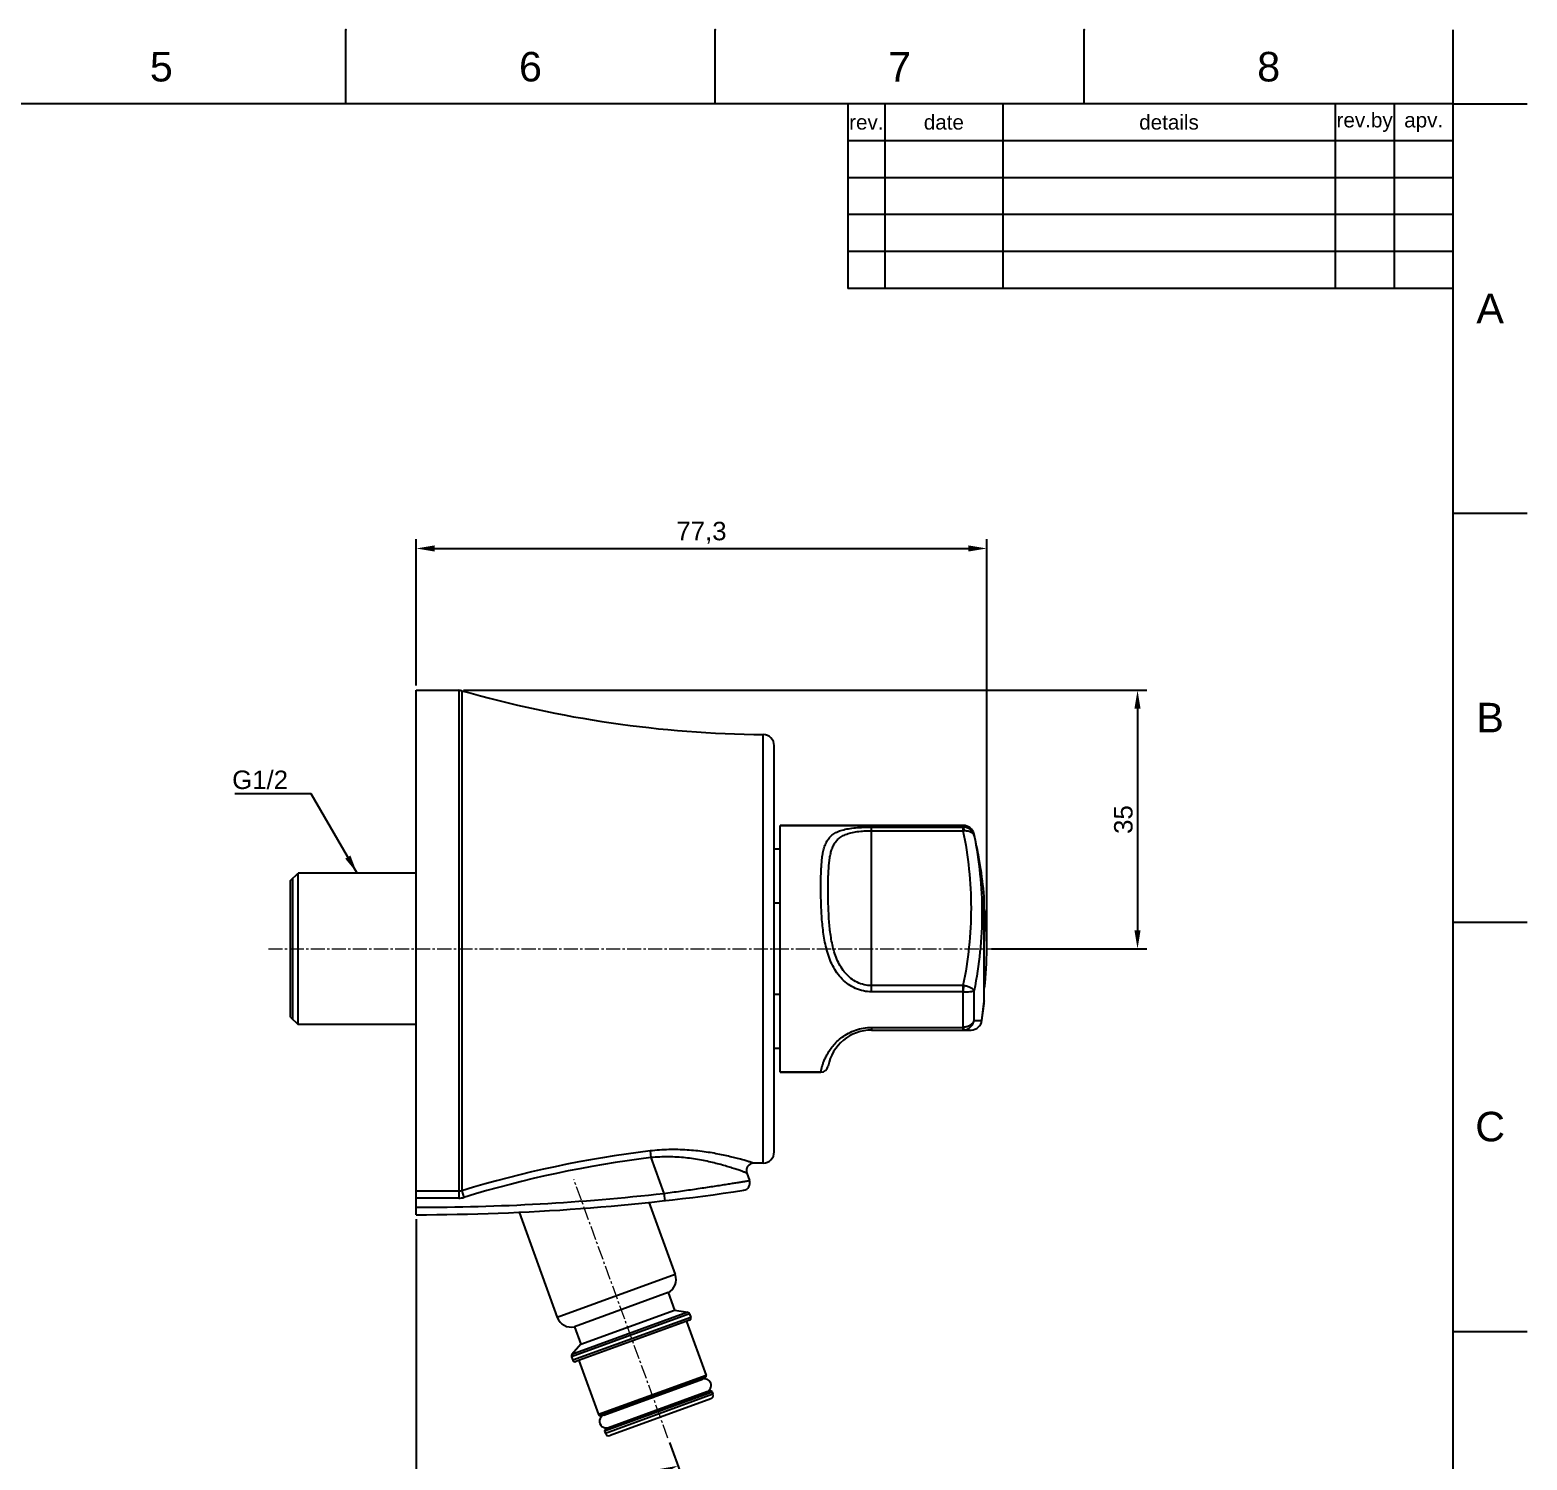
# Model space of a CAD drawing. Header units: millimetres. Extents: x 4599 to 5019, y 722 to 1019.
# Drawn here: x 4816.5 to 5019.3, y 825.2 to 1018.8 of the extents above; entities that cross this region are included whole.
import ezdxf

# ---------------------------------------------------------------- set-up
doc = ezdxf.new("R2010")
doc.units = ezdxf.units.MM
doc.header["$LTSCALE"] = 0.1
doc.linetypes.add('CENTER2', pattern=[28.575, 19.05, -3.175, 3.175, -3.175])
for name, color, linetype in [('02___PRT_ALL_AXES', 7, 'Continuous'), ('DIM', 3, 'Continuous'), ('FORM', 7, 'Continuous'), ('MEMBER', 7, 'Continuous'), ('TEXT', 2, 'Continuous')]:
    doc.layers.add(name, color=color, linetype=linetype)
doc.layers.add('Cneter', color=1, linetype='CENTER2', lineweight=13)
doc.styles.get("Standard").update_dxf_attribs({"font": 'ARIAL.TTF'})
doc.dimstyles.new('ISO-25', dxfattribs={"dimtxt": 2.5, "dimasz": 2.5, "dimexe": 1.25, "dimexo": 0.625, "dimtad": 1, "dimtxsty": 'Standard', "dimcen": 2.5, "dimadec": 0, "dimazin": 0, "dimtfac": 1, "dimtmove": 0, "dimatfit": 3, "dimfxl": 1, "dimarcsym": 0})

# ---------------------------------------------------------------- blocks, each defined once
blk = doc.blocks.new('*D19')
at = {"layer": 'Defpoints', "color": 0}
for p in [(4946.11, 948.64), (4868.81, 929.44), (4946.11, 894.44)]:
    blk.add_point(p, dxfattribs=at)
at = {"layer": 'DIM', "color": 0, "lineweight": -2}
for p, q in [((4868.81, 930.07), (4868.81, 949.89)), ((4946.11, 895.07), (4946.11, 949.89)), ((4871.31, 948.64), (4943.61, 948.64))]:
    blk.add_line(p, q, dxfattribs=at)
at = {"layer": 'DIM', "color": 0}
for points in [[(4871.31, 949.06), (4871.31, 948.23), (4868.81, 948.64)], [(4943.61, 949.06), (4943.61, 948.23), (4946.11, 948.64)]]:
    blk.add_solid(points, dxfattribs=at)
at = {"layer": 'DIM', "color": 0, "insert": (4907.46, 950.77), "char_height": 2.5, "attachment_point": 5}
blk.add_mtext('77,3', dxfattribs=at)
blk = doc.blocks.new('*D21')
at = {"layer": 'Defpoints', "color": 0}
for p in [(4868.81, 929.44), (4890.18, 863.22), (4868.81, 858.44), (4902.92, 828.19), (4880.85, 818.9)]:
    blk.add_point(p, dxfattribs=at)
at = {"layer": 'DIM', "color": 0, "lineweight": -2}
for p, q in [((4868.81, 857.82), (4868.81, 816.95)), ((4903.14, 827.61), (4904.71, 823.28))]:
    blk.add_line(p, q, dxfattribs=at)
blk.add_arc((4868.81, 921.92), 103.72, 271.381, 288.619, dxfattribs=at)
at = {"layer": 'DIM', "color": 0}
for points in [[(4901.79, 824.02), (4902.06, 823.23), (4904.29, 824.45)], [(4871.32, 817.81), (4871.31, 818.64), (4868.81, 818.2)]]:
    blk.add_solid(points, dxfattribs=at)
at = {"layer": 'DIM', "color": 0, "insert": (4886.49, 821.65), "char_height": 2.5, "attachment_point": 5, "rotation": 10}
blk.add_mtext('20°', dxfattribs=at)
blk = doc.blocks.new('*D25')
at = {"layer": 'Defpoints', "color": 0}
for p in [(4874.6, 929.44), (4946.11, 894.44), (4966.53, 894.44)]:
    blk.add_point(p, dxfattribs=at)
at = {"layer": 'DIM', "color": 0, "lineweight": -2}
for p, q in [((4875.23, 929.44), (4967.78, 929.44)), ((4966.53, 926.94), (4966.53, 896.94)), ((4946.74, 894.44), (4967.78, 894.44))]:
    blk.add_line(p, q, dxfattribs=at)
at = {"layer": 'DIM', "color": 0}
for points in [[(4966.11, 926.94), (4966.94, 926.94), (4966.53, 929.44)], [(4966.11, 896.94), (4966.94, 896.94), (4966.53, 894.44)]]:
    blk.add_solid(points, dxfattribs=at)
at = {"layer": 'DIM', "color": 0, "insert": (4964.62, 911.94), "char_height": 2.5, "attachment_point": 5, "rotation": 90}
blk.add_mtext('35', dxfattribs=at)

msp = doc.modelspace()

# ---------------------------------------------------------------- linework, layer by layer
for p, q in [((4859.294, 1008.845), (4859.294, 1018.845)), ((4909.294, 1008.845), (4909.294, 1018.845)), ((4959.294, 1008.845), (4959.294, 1018.845)), ((5009.294, 1008.845), (5009.294, 1018.845)), ((5009.294, 1008.845), (4609.294, 1008.845)), ((5009.294, 731.845), (5009.294, 1008.845)), ((5009.294, 1008.845), (5019.294, 1008.845)), ((5009.294, 953.445), (5019.294, 953.445)), ((5009.294, 898.045), (5019.294, 898.045)), ((5009.294, 842.645), (5019.294, 842.645))]:
    msp.add_line(p, q)
at = {"color": 7, "linetype": 'Continuous'}
for p, q in [((4868.812, 858.443), (4868.812, 929.443)), ((4868.812, 929.443), (4874.6, 929.443)), ((4874.6, 929.443), (4875.014, 929.385)), ((4917.312, 866.936), (4917.312, 921.95)), ((4942.925, 911.143), (4918.112, 911.143)), ((4851.812, 903.693), (4852.812, 904.693)), ((4852.812, 884.193), (4852.812, 904.693)), ((4868.812, 904.693), (4852.812, 904.693)), ((4851.812, 885.193), (4851.812, 903.693)), ((4852.062, 903.943), (4852.062, 884.943)), ((4918.112, 900.628), (4917.312, 900.628)), ((4945.775, 901.493), (4945.774, 901.523)), ((4945.775, 887.393), (4945.775, 901.493)), ((4918.112, 888.258), (4917.312, 888.258)), ((4945.775, 887.393), (4945.774, 887.363)), ((4851.812, 885.193), (4852.812, 884.193)), ((4868.812, 884.193), (4852.812, 884.193)), ((4930.512, 883.443), (4943.971, 883.443)), ((4923.633, 877.743), (4918.112, 877.743)), ((4902.94, 847.888), (4890.254, 843.27)), ((4905.841, 844.155), (4890.43, 838.546)), ((4907.966, 836.415), (4893.777, 831.251)), ((4908.65, 834.536), (4894.461, 829.371)), ((4908.711, 833.493), (4895.085, 828.534))]:
    msp.add_line(p, q, dxfattribs=at)
at = {"color": 9, "linetype": 'Continuous'}
for p, q in [((4874.6, 929.443), (4874.6, 860.683)), ((4875.014, 929.385), (4875.014, 861.687)), ((4915.826, 865.436), (4915.826, 923.45)), ((4930.512, 888.612), (4930.512, 910.911)), ((4930.512, 910.911), (4942.882, 910.911)), ((4942.882, 910.911), (4942.882, 910.425)), ((4942.925, 910.911), (4942.925, 911.143)), ((4930.512, 910.425), (4942.882, 910.425)), ((4944.388, 909.798), (4944.388, 909.976)), ((4945.774, 887.363), (4945.774, 901.523)), ((4942.882, 889.461), (4930.512, 889.461)), ((4942.882, 888.612), (4930.512, 888.612)), ((4942.882, 889.461), (4942.882, 888.612)), ((4942.925, 883.808), (4942.925, 888.61)), ((4944.388, 884.735), (4944.388, 888.797)), ((4944.388, 884.735), (4945.456, 884.735)), ((4930.512, 883.806), (4942.882, 883.806)), ((4930.512, 883.806), (4930.512, 883.443)), ((4942.882, 883.806), (4942.882, 883.443)), ((4900.495, 867.074), (4900.604, 866.165)), ((4900.604, 866.165), (4902.363, 861.332)), ((4874.6, 861.621), (4868.812, 861.621)), ((4874.6, 860.683), (4868.812, 860.683)), ((4875.014, 861.687), (4875.289, 860.786)), ((4902.363, 861.332), (4902.475, 860.338)), ((4903.905, 850.351), (4887.931, 844.537)), ((4905.841, 845.034), (4889.866, 839.219)), ((4905.61, 845.227), (4889.919, 839.516)), ((4906.021, 844.54), (4890.046, 838.725)), ((4908.086, 836.672), (4893.521, 831.37)), ((4908.907, 834.416), (4894.342, 829.115)), ((4909.01, 834.134), (4894.444, 828.833))]:
    msp.add_line(p, q, dxfattribs=at)
at = {"color": 7, "linetype": 'Continuous'}
for centre, radius, start, end in [((4874.6, 927.943), 1.5, 74.00703, 90), ((4917.312, 1076.964), 153.521, 254.00703, 269.44559), ((4915.812, 921.95), 1.5, 0, 89.44559), ((4942.925, 909.643), 1.5, 12.82053, 90), ((4876.133, 894.443), 70, 352.02817, 354.19473), ((4943.971, 884.943), 1.5, 270, 352.02817), ((4930.512, 877.443), 6, 90, 169.29722), ((4923.633, 878.743), 1, 270.00002, 349.29722), ((4915.812, 866.936), 1.5, 270.55441, 0), ((4914.542, 864.418), 1, 91.03842, 200.00159), ((4917.312, 711.922), 153.521, 90.55441, 91.04045), ((4913.028, 862.731), 1, 278.50412, 20), ((4868.812, 1158.443), 300, 270, 278.50412), ((4902.026, 849.667), 2, 297.18076, 20), ((4889.81, 845.221), 2, 200, 282.81924), ((4905.559, 844.931), 0.3, 20, 80.25512), ((4905.739, 844.437), 0.3, 290, 20), ((4890.148, 839.322), 0.3, 139.74488, 200), ((4890.328, 838.828), 0.3, 200, 290), ((4907.898, 836.603), 0.2, 290, 20), ((4908.719, 834.348), 0.2, 20, 110), ((4908.54, 833.963), 0.5, 290, 20), ((4893.709, 831.439), 0.2, 200, 290), ((4894.53, 829.183), 0.2, 110, 200), ((4894.914, 829.004), 0.5, 200, 290)]:
    msp.add_arc(centre, radius, start, end, dxfattribs=at)
at = {"color": 9, "linetype": 'Continuous'}
for centre, radius, start, end in [((4942.882, 913.132), 2.221, 270.00001, 271.10087), ((4943.437, 905.114), 5.34, 94.61041, 95.96668), ((4942.663, 887.365), 2.108, 80.57294, 84.02565), ((4942.882, 888.216), 0.396, 83.80392, 89.99059), ((4919.013, 891.415), 24.076, 353.31024, 355.30596), ((4942.882, 884.286), 0.48, 270.00282, 275.10434), ((4942.882, 884.93), 1.487, 270.01412, 274.87052), ((4918.21, 720.313), 147.826, 96.88278, 106.99025), ((4918.294, 720.645), 146.591, 96.93099, 107.05951), ((4868.812, 1158.443), 299, 270, 276.44289), ((4874.598, 863.047), 2.365, 270.05175, 286.99028)]:
    msp.add_arc(centre, radius, start, end, dxfattribs=at)
for points, start_tangent, end_tangent in [([(4930.512, 888.612), (4929.394, 888.729), (4928.329, 889.071), (4927.362, 889.618), (4926.521, 890.337), (4925.816, 891.192), (4925.245, 892.148), (4924.795, 893.173), (4924.449, 894.242), (4923.997, 896.442), (4923.765, 898.64), (4923.662, 900.773), (4923.633, 902.793), (4923.662, 904.661), (4923.702, 905.527), (4923.765, 906.342), (4923.86, 907.102), (4923.997, 907.801), (4924.188, 908.437), (4924.448, 909.004), (4924.794, 909.498), (4925.245, 909.916), (4925.816, 910.254), (4926.52, 910.515), (4927.361, 910.701), (4928.329, 910.823), (4929.393, 910.89), (4930.512, 910.911)], (-1, 0.0001671), (1, 0.0000245)), ([(4944.388, 909.798), (4944.197, 910.242), (4943.864, 910.601), (4943.424, 910.833), (4942.925, 910.911)], (-0.2307811, 0.9730057), (-0.9999806, -0.0062312)), ([(4942.925, 910.911), (4942.937, 910.888), (4942.949, 910.853), (4942.971, 910.75), (4942.991, 910.609), (4943.008, 910.436)], (0.5511029, -0.8344373), (0.0816807, -0.9966585)), ([(4930.512, 889.461), (4929.506, 889.575), (4928.554, 889.908), (4927.7, 890.437), (4926.97, 891.126), (4926.372, 891.936), (4925.898, 892.828), (4925.531, 893.772), (4925.254, 894.745), (4924.899, 896.723), (4924.719, 898.681), (4924.638, 900.578), (4924.616, 902.385), (4924.638, 904.081), (4924.669, 904.88), (4924.719, 905.642), (4924.792, 906.364), (4924.899, 907.042), (4925.048, 907.672), (4925.254, 908.249), (4925.531, 908.768), (4925.897, 909.223), (4926.371, 909.607), (4926.97, 909.916), (4927.7, 910.148), (4928.554, 910.306), (4929.506, 910.396), (4930.512, 910.425)], (-1, 0.0000957), (1, 0.0000259)), ([(4942.882, 910.425), (4943.698, 905.205), (4943.971, 899.943), (4943.698, 894.681), (4942.882, 889.461)], (0.2049312, -0.9787764), (-0.2049312, -0.9787764)), ([(4943.008, 910.436), (4943.495, 910.422), (4943.917, 910.299), (4944.087, 910.201), (4944.225, 910.083), (4944.326, 909.947), (4944.388, 909.798)], (0.9967058, 0.081102), (0.2602679, -0.9655365)), ([(4944.388, 909.798), (4945.189, 904.568), (4945.456, 899.297), (4945.189, 894.027), (4944.388, 888.797)], (0.2009479, -0.9796019), (-0.2009429, -0.9796029)), ([(4942.925, 888.61), (4943.424, 888.608), (4943.864, 888.641), (4944.046, 888.67), (4944.197, 888.706), (4944.312, 888.748), (4944.388, 888.796)], (0.9993492, -0.0360731), (0.7506625, 0.6606859)), ([(4944.388, 888.796), (4944.326, 888.892), (4944.225, 888.989), (4944.087, 889.083), (4943.917, 889.174), (4943.495, 889.332), (4943.008, 889.444)], (-0.4102524, 0.911972), (-0.9863163, 0.164864)), ([(4944.388, 884.735), (4944.197, 884.381), (4943.864, 884.087), (4943.424, 883.888), (4942.925, 883.808)], (-0.2870939, -0.9579025), (-0.9995523, -0.0299194)), ([(4943.008, 883.448), (4943.495, 883.575), (4943.917, 883.857), (4944.225, 884.258), (4944.388, 884.735)], (0.9963438, 0.0854342), (0.1662409, 0.9860852)), ([(4923.633, 877.743), (4923.633, 877.744), (4923.634, 877.745), (4923.634, 877.748), (4923.635, 877.753), (4923.636, 877.758), (4923.637, 877.764), (4923.64, 877.781), (4923.644, 877.802), (4923.649, 877.828), (4923.655, 877.859), (4923.662, 877.895), (4923.679, 877.98), (4923.702, 878.083), (4923.73, 878.205), (4923.765, 878.346), (4923.808, 878.504), (4923.86, 878.681), (4923.997, 879.085), (4924.188, 879.554), (4924.449, 880.082), (4924.795, 880.658), (4925.245, 881.266), (4925.817, 881.883), (4926.521, 882.478), (4927.363, 883.01), (4928.33, 883.435), (4929.394, 883.711), (4930.512, 883.806)], (-0.9974597, 0.0712336), (1, 0.0000859)), ([(4942.925, 883.808), (4942.956, 883.616), (4942.971, 883.545), (4942.985, 883.493)], (0.1407722, -0.990042), (0.297357, -0.9547664)), ([(4942.985, 883.493), (4942.997, 883.46), (4943.003, 883.452), (4943.008, 883.448)], (0.297357, -0.9547664), (0.9915481, -0.1297394)), ([(4914.524, 865.418), (4914.502, 865.425), (4914.476, 865.433), (4914.438, 865.444), (4914.333, 865.477), (4914.186, 865.522), (4914, 865.579), (4913.778, 865.645), (4913.229, 865.804), (4912.557, 865.99), (4911.777, 866.191), (4910.904, 866.398), (4909.95, 866.601), (4907.84, 866.961), (4905.515, 867.199), (4903.041, 867.253), (4900.495, 867.074)], (-0.9927251, 0.1204026), (-0.9929238, -0.1187529)), ([(4913.602, 864.076), (4913.597, 864.078), (4913.583, 864.083), (4913.558, 864.092), (4913.525, 864.105), (4913.481, 864.121), (4913.428, 864.14), (4913.295, 864.189), (4913.126, 864.25), (4912.924, 864.323), (4912.689, 864.405), (4912.424, 864.497), (4911.81, 864.701), (4911.097, 864.925), (4910.298, 865.159), (4909.421, 865.393), (4908.478, 865.617), (4907.475, 865.822), (4905.315, 866.139), (4903, 866.274), (4900.604, 866.165)], (-0.6866434, 0.7269944), (-0.9949446, -0.1004258)), ([(4902.363, 861.332), (4904.61, 861.638), (4906.775, 861.947), (4907.8, 862.098), (4908.776, 862.245), (4909.691, 862.385), (4910.537, 862.517), (4911.306, 862.638), (4911.989, 862.748), (4912.58, 862.844), (4912.839, 862.886), (4913.072, 862.924), (4913.28, 862.958), (4913.461, 862.988), (4913.615, 863.014), (4913.741, 863.035), (4913.84, 863.051), (4913.879, 863.058), (4913.911, 863.063), (4913.936, 863.067), (4913.953, 863.07), (4913.964, 863.072), (4913.968, 863.073)], (0.991252, 0.1319832), (-0.1386077, 0.9903474)), ([(4875.014, 861.687), (4874.6, 861.621)], (-0.9499252, -0.3124773), (-1, 0.0001709))]:
    msp.add_spline(points, degree=3, dxfattribs=dict(at, start_tangent=start_tangent, end_tangent=end_tangent))
for p in [(4859.294, 1018.845), (4909.294, 1018.845), (4959.294, 1018.845)]:
    msp.add_point(p)
at = {"layer": '02___PRT_ALL_AXES', "color": 7, "linetype": 'Continuous'}
for p, q in [((4868.812, 929.443), (4874.6, 929.443)), ((4918.112, 877.743), (4918.112, 911.143)), ((4918.112, 911.143), (4942.925, 911.143)), ((4918.112, 907.943), (4917.312, 907.943)), ((4945.456, 884.735), (4945.774, 887.363)), ((4918.112, 880.943), (4917.312, 880.943)), ((4918.112, 877.743), (4923.633, 877.743)), ((4913.602, 864.076), (4913.968, 863.073)), ((4900.346, 860.131), (4903.905, 850.351)), ((4882.744, 858.786), (4887.931, 844.537)), ((4902.94, 847.888), (4903.795, 845.538)), ((4891.109, 840.921), (4903.795, 845.538)), ((4903.795, 845.538), (4905.61, 845.227)), ((4905.418, 844.001), (4908.086, 836.672)), ((4905.841, 845.034), (4906.021, 844.54)), ((4890.254, 843.27), (4891.109, 840.921)), ((4891.109, 840.921), (4889.919, 839.516)), ((4889.866, 839.219), (4890.046, 838.725)), ((4890.853, 838.7), (4893.521, 831.37)), ((4894.238, 831.301), (4907.581, 836.158)), ((4906.98, 836.056), (4907.018, 835.953)), ((4894.846, 829.629), (4908.19, 834.485)), ((4907.626, 834.28), (4907.664, 834.177)), ((4908.907, 834.416), (4909.01, 834.134)), ((4894.764, 831.61), (4894.802, 831.506)), ((4895.41, 829.834), (4895.448, 829.73)), ((4894.342, 829.115), (4894.444, 828.833))]:
    msp.add_line(p, q, dxfattribs=at)
for centre, radius, start, end in [((4917.312, 1076.964), 153.521, 254.00703, 269.44559), ((4876.133, 894.443), 70, 5.80527, 12.82053), ((4907.886, 835.322), 0.89, 290, 110), ((4894.542, 830.465), 0.89, 110, 290)]:
    msp.add_arc(centre, radius, start, end, dxfattribs=at)
at = {"layer": 'Cneter'}
for p, q in [((4848.812, 894.443), (4952.334, 894.443)), ((4902.924, 828.195), (4890.178, 863.215))]:
    msp.add_line(p, q, dxfattribs=at)
at = {"layer": 'FORM'}
for p, q in [((4927.294, 1008.845), (4927.294, 983.845)), ((4932.294, 1008.845), (4932.294, 983.845)), ((4948.294, 1008.845), (4948.294, 983.845)), ((4993.294, 1008.845), (4993.294, 983.845)), ((5001.294, 1008.845), (5001.294, 983.845)), ((5009.294, 1003.845), (4927.294, 1003.845)), ((5009.294, 998.845), (4927.294, 998.845)), ((5009.294, 993.845), (4927.294, 993.845)), ((5009.294, 988.845), (4927.294, 988.845)), ((5009.294, 983.845), (4927.294, 983.845))]:
    msp.add_line(p, q, dxfattribs=at)
at = {"layer": 'MEMBER', "color": 7, "linetype": 'Continuous'}
msp.add_arc((4900.299, 894.443), 45.812, 353.3355, 6.6645, dxfattribs=at)

# ---------------------------------------------------------------- texts
at = {"char_height": 4, "attachment_point": 5}
for s, width, insert in [('5', 50, (4834.294, 1013.845)), ('6', 50, (4884.294, 1013.845)), ('7', 50, (4934.294, 1013.845)), ('8', 50, (4984.294, 1013.845)), ('A', 10, (5014.294, 981.145)), ('B', 10, (5014.294, 925.745)), ('C', 10, (5014.294, 870.345))]:
    msp.add_mtext_dynamic_manual_height_columns(s, width=width, gutter_width=12.5, heights=[0], dxfattribs=dict(at, insert=insert))
at = {"layer": 'DIM', "insert": (4851.459, 916.039), "char_height": 2.5, "attachment_point": 9}
msp.add_mtext('G1/2', dxfattribs=at)
at = {"layer": 'TEXT', "char_height": 2, "attachment_point": 5}
for s, width, insert in [('rev.', 5, (4929.794, 1006.345)), ('date', 16, (4940.294, 1006.345)), ('details', 45, (4970.794, 1006.345)), ('rev.by', 8, (4997.294, 1006.345)), ('apv.', 8, (5005.294, 1006.345))]:
    msp.add_mtext_dynamic_manual_height_columns(s, width=width, gutter_width=12.5, heights=[0], dxfattribs=dict(at, insert=insert))

# ---------------------------------------------------------------- dimensions: what is measured, and where the dimension line sits
at = {"layer": 'DIM'}
dim = msp.add_linear_dim(base=(4946.112, 948.642), p1=(4868.812, 929.443), p2=(4946.112, 894.443), dimstyle='ISO-25', dxfattribs=at)
dim.commit()
dim.dimension.update_dxf_attribs({"geometry": '*D19', "text_midpoint": (4907.462, 950.77)})
dim = msp.add_angular_dim_2l(base=(4880.853, 818.899), line1=((4868.812, 858.443), (4868.812, 929.443)), line2=((4902.924, 828.195), (4890.178, 863.215)), dimstyle='ISO-25', dxfattribs=at)
dim.commit()
dim.dimension.update_dxf_attribs({"geometry": '*D21', "text_midpoint": (4886.492, 821.646)})
dim = msp.add_linear_dim(base=(4966.527, 894.443), p1=(4874.6, 929.443), p2=(4946.112, 894.443), angle=90, dimstyle='ISO-25', dxfattribs=at)
dim.commit()
dim.dimension.update_dxf_attribs({"geometry": '*D25', "text_midpoint": (4964.625, 911.943)})

# ---------------------------------------------------------------- leaders
at = {"layer": 'DIM', "annotation_type": 0, "has_hookline": 1, "hookline_direction": 1, "text_width": 7.202}
msp.add_leader([(4860.812, 904.693), (4854.584, 915.414), (4852.084, 915.414)], dimstyle='ISO-25', dxfattribs=at)

doc.saveas('drawing.dxf')
